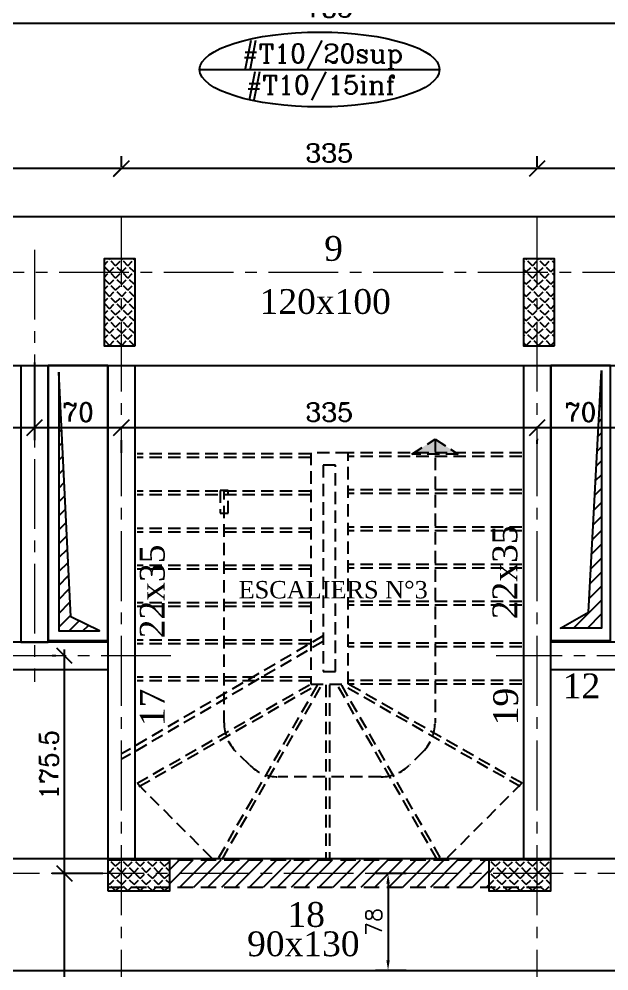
# Model space of a CAD drawing. Header units: millimetres. Extents: x -12479 to 5276, y -30 to 40263.
# Drawn here: x -3703 to -3228, y 32089 to 32856 of the extents above; entities that cross this region are included whole.
import ezdxf
from ezdxf.enums import TextEntityAlignment as Align

# ---------------------------------------------------------------- set-up
doc = ezdxf.new("R2010")
doc.units = ezdxf.units.MM
doc.linetypes.add('AXES2', pattern=[1.125, 0.75, -0.125, 0.125, -0.125])
doc.linetypes.add('DASHED', pattern=[0.75, 0.5, -0.25])
for name, color, linetype in [('AXES', 1, 'AXES2'), ('COFFRAGE', 2, 'Continuous'), ('DESIGNA ACIERS', 3, 'Continuous'), ('escaliers', 1, 'DASHED'), ('GAINES', 2, 'Continuous'), ('HACH', 1, 'Continuous'), ('HACHURE', 1, 'Continuous'), ('POTNAIS', 1, 'Continuous'), ('TITRE', 3, 'Continuous'), ('Titre poutre', 3, 'Continuous')]:
    doc.layers.add(name, color=color, linetype=linetype)
doc.layers.add('COTATIONS', color=1, linetype='Continuous', lineweight=25)
doc.styles.add('ROMANCSABA', font='romanc.shx')
doc.styles.add('ROMANTICSABA', font='romantic.ttf')
doc.styles.add('STANDSABA', font='romans.shx')
doc.dimstyles.new('GENERALE', dxfattribs={"dimtxt": 15, "dimasz": 12.5, "dimexe": 10, "dimexo": 50, "dimgap": 5, "dimtad": 1, "dimdec": 1, "dimrnd": 0.5, "dimdsep": 46, "dimtxsty": 'ROMANCSABA', "dimblk1": 'OBLIQUE', "dimblk2": 'OBLIQUE', "dimsah": 1, "dimcen": 2.5, "dimdle": 5, "dimclrd": 1, "dimclre": 1, "dimclrt": 3, "dimadec": 0, "dimazin": 0, "dimtfac": 1, "dimtdec": 1, "dimtmove": 0, "dimatfit": 3, "dimldrblk": 'OBLIQUE', "dimfxl": 0, "dimtvp": 1, "dimtolj": 1, "dimtzin": 0, "dimarcsym": 0})
doc.dimstyles.new('POTEAUX', dxfattribs={"dimtxt": 13, "dimasz": 8, "dimexe": 10, "dimexo": 20, "dimgap": 5, "dimtad": 1, "dimdec": 1, "dimrnd": 0.5, "dimdsep": 46, "dimtxsty": 'STANDSABA', "dimcen": 2.5, "dimdle": 5, "dimclrd": 1, "dimclre": 1, "dimclrt": 3, "dimadec": 0, "dimazin": 0, "dimtfac": 1, "dimtdec": 1, "dimtmove": 0, "dimatfit": 3, "dimfxl": 0, "dimtvp": 1, "dimtolj": 1, "dimtzin": 0, "dimarcsym": 0})
pattern_1 = [(45, (0, 28000), (-5.61266, 5.61266), [])]
pattern_2 = [(45, (0, 0), (-4.9391409, 4.9391409), [5.08, -1.905]), (135, (0, 0), (-4.9391409, -4.9391409), [5.08, -1.905])]

# ---------------------------------------------------------------- blocks, each defined once
blk = doc.blocks.new('_Oblique')
at = {"color": 0, "linetype": 'ByBlock', "lineweight": -2}
blk.add_line((-0.5, -0.5), (0.5, 0.5), dxfattribs=at)
blk = doc.blocks.new('*D39')
at = {"layer": 'COTATIONS', "color": 1, "linetype": 'ByBlock', "lineweight": -2}
for p, q in [((-3215.68, 32541.57), (-3215.68, 32517.09)), ((-3210.68, 32527.09), (-3290.68, 32527.09)), ((-3285.68, 32514.03), (-3285.68, 32517.09))]:
    blk.add_line(p, q, dxfattribs=at)
at = {"layer": 'Defpoints', "color": 0, "linetype": 'ByBlock'}
for p in [(-3215.68, 32591.57, 0.38), (-3285.68, 32564.03, 0.38), (-3285.68, 32527.09)]:
    blk.add_point(p, dxfattribs=at)
at = {"layer": 'COTATIONS', "color": 1, "linetype": 'ByBlock', "lineweight": -2, "xscale": 12.5, "yscale": 12.5, "zscale": 12.5, "rotation": 180}
blk.add_blockref('_Oblique', (-3285.68, 32527.09), dxfattribs=at)
at = {"layer": 'COTATIONS', "color": 1, "linetype": 'ByBlock', "lineweight": -2, "xscale": 12.5, "yscale": 12.5, "zscale": 12.5}
blk.add_blockref('_Oblique', (-3215.68, 32527.09), dxfattribs=at)
at = {"layer": 'COTATIONS', "color": 3, "linetype": 'ByBlock', "insert": (-3250.68, 32539.59), "char_height": 15, "attachment_point": 5, "style": 'ROMANCSABA'}
blk.add_mtext('\\A1;70', dxfattribs=at)
blk = doc.blocks.new('*D40')
at = {"layer": 'COTATIONS', "color": 1, "linetype": 'ByBlock', "lineweight": -2}
for p, q in [((-3280.68, 32527.09), (-3625.68, 32527.09)), ((-3285.68, 32518.24), (-3285.68, 32517.09)), ((-3620.68, 32506.81), (-3620.68, 32517.09))]:
    blk.add_line(p, q, dxfattribs=at)
at = {"layer": 'Defpoints', "color": 0, "linetype": 'ByBlock'}
for p in [(-3285.68, 32568.24, 0.38), (-3620.68, 32556.81, 0.38), (-3620.68, 32527.09)]:
    blk.add_point(p, dxfattribs=at)
at = {"layer": 'COTATIONS', "color": 1, "linetype": 'ByBlock', "lineweight": -2, "xscale": 12.5, "yscale": 12.5, "zscale": 12.5, "rotation": 180}
blk.add_blockref('_Oblique', (-3620.68, 32527.09), dxfattribs=at)
at = {"layer": 'COTATIONS', "color": 1, "linetype": 'ByBlock', "lineweight": -2, "xscale": 12.5, "yscale": 12.5, "zscale": 12.5}
blk.add_blockref('_Oblique', (-3285.68, 32527.09), dxfattribs=at)
at = {"layer": 'COTATIONS', "color": 3, "linetype": 'ByBlock', "insert": (-3453.18, 32539.59), "char_height": 15, "attachment_point": 5, "style": 'ROMANCSABA'}
blk.add_mtext('\\A1;335', dxfattribs=at)
blk = doc.blocks.new('*D41')
at = {"layer": 'COTATIONS', "color": 1, "linetype": 'ByBlock', "lineweight": -2}
for p, q in [((-3690.68, 32579.66), (-3690.68, 32517.09)), ((-3615.68, 32527.09), (-3695.68, 32527.09)), ((-3620.68, 32511.23), (-3620.68, 32517.09))]:
    blk.add_line(p, q, dxfattribs=at)
at = {"layer": 'Defpoints', "color": 0, "linetype": 'ByBlock'}
for p in [(-3690.68, 32629.66, 0.38), (-3620.68, 32561.23, 0.38), (-3690.68, 32527.09)]:
    blk.add_point(p, dxfattribs=at)
at = {"layer": 'COTATIONS', "color": 1, "linetype": 'ByBlock', "lineweight": -2, "xscale": 12.5, "yscale": 12.5, "zscale": 12.5, "rotation": 180}
blk.add_blockref('_Oblique', (-3690.68, 32527.09), dxfattribs=at)
at = {"layer": 'COTATIONS', "color": 1, "linetype": 'ByBlock', "lineweight": -2, "xscale": 12.5, "yscale": 12.5, "zscale": 12.5}
blk.add_blockref('_Oblique', (-3620.68, 32527.09), dxfattribs=at)
at = {"layer": 'COTATIONS', "color": 3, "linetype": 'ByBlock', "insert": (-3655.68, 32539.59), "char_height": 15, "attachment_point": 5, "style": 'ROMANCSABA'}
blk.add_mtext('\\A1;70', dxfattribs=at)
blk = doc.blocks.new('*D42')
at = {"layer": 'COTATIONS', "color": 1, "linetype": 'ByBlock', "lineweight": -2}
for p, q in [((-3690.68, 32579.66), (-3690.68, 32517.09)), ((-3685.68, 32527.09), (-3850.68, 32527.09)), ((-3845.68, 32519.83), (-3845.68, 32517.09))]:
    blk.add_line(p, q, dxfattribs=at)
at = {"layer": 'Defpoints', "color": 0, "linetype": 'ByBlock'}
for p in [(-3690.68, 32629.66, 0.38), (-3845.68, 32569.83, 0.06), (-3845.68, 32527.09)]:
    blk.add_point(p, dxfattribs=at)
at = {"layer": 'COTATIONS', "color": 1, "linetype": 'ByBlock', "lineweight": -2, "xscale": 12.5, "yscale": 12.5, "zscale": 12.5, "rotation": 180}
blk.add_blockref('_Oblique', (-3845.68, 32527.09), dxfattribs=at)
at = {"layer": 'COTATIONS', "color": 1, "linetype": 'ByBlock', "lineweight": -2, "xscale": 12.5, "yscale": 12.5, "zscale": 12.5}
blk.add_blockref('_Oblique', (-3690.68, 32527.09), dxfattribs=at)
at = {"layer": 'COTATIONS', "color": 3, "linetype": 'ByBlock', "insert": (-3768.18, 32539.59), "char_height": 15, "attachment_point": 5, "style": 'ROMANCSABA'}
blk.add_mtext('\\A1;155', dxfattribs=at)
blk = doc.blocks.new('*D51')
at = {"layer": 'COTATIONS', "color": 1, "linetype": 'ByBlock', "lineweight": -2}
for p, q in [((-3845.68, 32847.44), (-3845.68, 32862.91)), ((-3060.68, 32848.92), (-3060.68, 32862.91)), ((-3055.68, 32852.91), (-3850.68, 32852.91))]:
    blk.add_line(p, q, dxfattribs=at)
at = {"layer": 'Defpoints', "color": 0, "linetype": 'ByBlock'}
for p in [(-3845.68, 32852.91), (-3845.68, 32797.44, 0.02), (-3060.68, 32798.92, 0.02)]:
    blk.add_point(p, dxfattribs=at)
at = {"layer": 'COTATIONS', "color": 1, "linetype": 'ByBlock', "lineweight": -2, "xscale": 12.5, "yscale": 12.5, "zscale": 12.5, "rotation": 180}
blk.add_blockref('_Oblique', (-3845.68, 32852.91), dxfattribs=at)
at = {"layer": 'COTATIONS', "color": 1, "linetype": 'ByBlock', "lineweight": -2, "xscale": 12.5, "yscale": 12.5, "zscale": 12.5}
blk.add_blockref('_Oblique', (-3060.68, 32852.91), dxfattribs=at)
at = {"layer": 'COTATIONS', "color": 3, "linetype": 'ByBlock', "insert": (-3453.18, 32865.41), "char_height": 15, "attachment_point": 5, "style": 'ROMANCSABA'}
blk.add_mtext('\\A1;785', dxfattribs=at)
blk = doc.blocks.new('*D54')
at = {"layer": 'COTATIONS', "color": 1, "linetype": 'ByBlock', "lineweight": -2}
for p, q in [((-3635.72, 32167.69), (-3676.52, 32167.69)), ((-3666.52, 31862.94), (-3666.52, 32172.69)), ((-3696.55, 31867.94), (-3676.52, 31867.94))]:
    blk.add_line(p, q, dxfattribs=at)
at = {"layer": 'Defpoints', "color": 0, "linetype": 'ByBlock'}
for p in [(-3666.52, 32167.69), (-3585.72, 32167.69, 0.38), (-3646.55, 31867.94)]:
    blk.add_point(p, dxfattribs=at)
at = {"layer": 'COTATIONS', "color": 1, "linetype": 'ByBlock', "lineweight": -2, "xscale": 12.5, "yscale": 12.5, "zscale": 12.5}
for p, rotation in [((-3666.52, 32167.69), 90), ((-3666.52, 31867.94), 270)]:
    blk.add_blockref('_Oblique', p, dxfattribs=dict(at, rotation=rotation))
at = {"layer": 'COTATIONS', "color": 3, "linetype": 'ByBlock', "insert": (-3679.02, 32017.82), "char_height": 15, "attachment_point": 5, "rotation": 90, "style": 'ROMANCSABA'}
blk.add_mtext('\\A1;299.5', dxfattribs=at)
blk = doc.blocks.new('*D55')
at = {"layer": 'COTATIONS', "color": 1, "linetype": 'ByBlock', "lineweight": -2}
for p, q in [((-3673.58, 32343.19), (-3676.52, 32343.19)), ((-3666.52, 32162.69), (-3666.52, 32348.19)), ((-3635.72, 32167.69), (-3676.52, 32167.69))]:
    blk.add_line(p, q, dxfattribs=at)
at = {"layer": 'Defpoints', "color": 0, "linetype": 'ByBlock'}
for p in [(-3666.52, 32343.19), (-3623.58, 32343.19, 0.41), (-3585.72, 32167.69, 0.38)]:
    blk.add_point(p, dxfattribs=at)
at = {"layer": 'COTATIONS', "color": 1, "linetype": 'ByBlock', "lineweight": -2, "xscale": 12.5, "yscale": 12.5, "zscale": 12.5}
for p, rotation in [((-3666.52, 32343.19), 90), ((-3666.52, 32167.69), 270)]:
    blk.add_blockref('_Oblique', p, dxfattribs=dict(at, rotation=rotation))
at = {"layer": 'COTATIONS', "color": 3, "linetype": 'ByBlock', "insert": (-3679.02, 32255.44), "char_height": 15, "attachment_point": 5, "rotation": 90, "style": 'ROMANCSABA'}
blk.add_mtext('\\A1;175.5', dxfattribs=at)
blk = doc.blocks.new('*D142')
at = {"layer": 'COTATIONS', "color": 1, "linetype": 'ByBlock', "lineweight": -2}
for p, q in [((-3060.68, 32756.91), (-3060.68, 32725.99)), ((-3285.68, 32737.43), (-3285.68, 32745.99)), ((-3055.68, 32735.99), (-3290.68, 32735.99))]:
    blk.add_line(p, q, dxfattribs=at)
at = {"layer": 'Defpoints', "color": 0, "linetype": 'ByBlock'}
for p in [(-3060.68, 32806.91, 0.36), (-3285.68, 32735.99), (-3285.68, 32687.43, 0.38)]:
    blk.add_point(p, dxfattribs=at)
at = {"layer": 'COTATIONS', "color": 1, "linetype": 'ByBlock', "lineweight": -2, "xscale": 12.5, "yscale": 12.5, "zscale": 12.5, "rotation": 180}
blk.add_blockref('_Oblique', (-3285.68, 32735.99), dxfattribs=at)
at = {"layer": 'COTATIONS', "color": 1, "linetype": 'ByBlock', "lineweight": -2, "xscale": 12.5, "yscale": 12.5, "zscale": 12.5}
blk.add_blockref('_Oblique', (-3060.68, 32735.99), dxfattribs=at)
at = {"layer": 'COTATIONS', "color": 3, "linetype": 'ByBlock', "insert": (-3173.18, 32748.49), "char_height": 15, "attachment_point": 5, "style": 'ROMANCSABA'}
blk.add_mtext('\\A1;225', dxfattribs=at)
blk = doc.blocks.new('*D143')
at = {"layer": 'COTATIONS', "color": 1, "linetype": 'ByBlock', "lineweight": -2}
for p, q in [((-3620.68, 32737.41), (-3620.68, 32745.99)), ((-3285.68, 32737.43), (-3285.68, 32745.99)), ((-3280.68, 32735.99), (-3625.68, 32735.99))]:
    blk.add_line(p, q, dxfattribs=at)
at = {"layer": 'Defpoints', "color": 0, "linetype": 'ByBlock'}
for p in [(-3620.68, 32735.99), (-3620.68, 32687.41, 0.38), (-3285.68, 32687.43, 0.38)]:
    blk.add_point(p, dxfattribs=at)
at = {"layer": 'COTATIONS', "color": 1, "linetype": 'ByBlock', "lineweight": -2, "xscale": 12.5, "yscale": 12.5, "zscale": 12.5, "rotation": 180}
blk.add_blockref('_Oblique', (-3620.68, 32735.99), dxfattribs=at)
at = {"layer": 'COTATIONS', "color": 1, "linetype": 'ByBlock', "lineweight": -2, "xscale": 12.5, "yscale": 12.5, "zscale": 12.5}
blk.add_blockref('_Oblique', (-3285.68, 32735.99), dxfattribs=at)
at = {"layer": 'COTATIONS', "color": 3, "linetype": 'ByBlock', "insert": (-3453.18, 32748.49), "char_height": 15, "attachment_point": 5, "style": 'ROMANCSABA'}
blk.add_mtext('\\A1;335', dxfattribs=at)
blk = doc.blocks.new('*D144')
at = {"layer": 'COTATIONS', "color": 1, "linetype": 'ByBlock', "lineweight": -2}
for p, q in [((-3845.68, 32757.37), (-3845.68, 32725.9)), ((-3620.68, 32737.41), (-3620.68, 32745.9)), ((-3615.68, 32735.9), (-3850.68, 32735.9))]:
    blk.add_line(p, q, dxfattribs=at)
at = {"layer": 'Defpoints', "color": 0, "linetype": 'ByBlock'}
for p in [(-3845.68, 32807.37, 0.36), (-3845.68, 32735.9), (-3620.68, 32687.41, 0.38)]:
    blk.add_point(p, dxfattribs=at)
at = {"layer": 'COTATIONS', "color": 1, "linetype": 'ByBlock', "lineweight": -2, "xscale": 12.5, "yscale": 12.5, "zscale": 12.5, "rotation": 180}
blk.add_blockref('_Oblique', (-3845.68, 32735.9), dxfattribs=at)
at = {"layer": 'COTATIONS', "color": 1, "linetype": 'ByBlock', "lineweight": -2, "xscale": 12.5, "yscale": 12.5, "zscale": 12.5}
blk.add_blockref('_Oblique', (-3620.68, 32735.9), dxfattribs=at)
at = {"layer": 'COTATIONS', "color": 3, "linetype": 'ByBlock', "insert": (-3733.18, 32748.4), "char_height": 15, "attachment_point": 5, "style": 'ROMANCSABA'}
blk.add_mtext('\\A1;225', dxfattribs=at)
blk = doc.blocks.new('*D145')
at = {"layer": 'COTATIONS', "color": 1, "linetype": 'ByBlock', "lineweight": -2}
for p, q in [((-3391.14, 32167.69), (-3415.78, 32167.69)), ((-3405.78, 32159.69), (-3405.78, 32097.69)), ((-3391.14, 32089.69), (-3415.78, 32089.69))]:
    blk.add_line(p, q, dxfattribs=at)
at = {"layer": 'COTATIONS', "color": 1, "linetype": 'ByBlock'}
for points in [[(-3407.11, 32159.69), (-3404.45, 32159.69), (-3405.78, 32167.69)], [(-3407.11, 32097.69), (-3404.45, 32097.69), (-3405.78, 32089.69)]]:
    blk.add_solid(points, dxfattribs=at)
at = {"layer": 'Defpoints', "color": 0, "linetype": 'ByBlock'}
for p in [(-3371.14, 32167.69, 0.38), (-3405.78, 32089.69), (-3371.14, 32089.69)]:
    blk.add_point(p, dxfattribs=at)
at = {"layer": 'COTATIONS', "color": 3, "linetype": 'ByBlock', "insert": (-3417.28, 32128.69), "char_height": 13, "attachment_point": 5, "rotation": 90, "style": 'STANDSABA'}
blk.add_mtext('\\A1;78', dxfattribs=at)

msp = doc.modelspace()

# ---------------------------------------------------------------- hatches: boundary and pattern name
at = {"layer": 'HACH', "linetype": 'ByBlock'}
h = msp.add_hatch(dxfattribs=at)
h.set_pattern_fill('ANSI31', color=1, scale=2.5)
h.set_pattern_definition(pattern_1)
h.paths.add_polyline_path([(-3671.12, 32571.85), (-3671.12, 32363.24), (-3638.24, 32363.24), (-3661.54, 32374.55)])
h = msp.add_hatch(dxfattribs=at)
h.set_pattern_fill('ANSI31', color=1, scale=2.5)
h.set_pattern_definition(pattern_1)
h.paths.add_polyline_path([(-3233.8, 32573.31), (-3233.8, 32365.55), (-3266.77, 32365.55), (-3244.27, 32378.52)])
at = {"layer": 'HACHURE', "linetype": 'ByBlock'}
h = msp.add_hatch(dxfattribs=at)
h.set_pattern_fill('ANSI31', color=256, scale=2.5)
h.paths.add_polyline_path([(-3581.68, 32156.69), (-3324.68, 32156.69), (-3324.68, 32178.69), (-3581.68, 32178.69)])
at = {"layer": 'POTNAIS', "linetype": 'ByBlock'}
h = msp.add_hatch(dxfattribs=at)
h.set_pattern_fill('ANGLE', color=256, angle=45)
h.set_pattern_definition(pattern_2)
h.paths.add_polyline_path([(-3609.68, 32593.19), (-3609.68, 32663.19), (-3634.68, 32663.19), (-3634.68, 32593.19)])
h = msp.add_hatch(dxfattribs=at)
h.set_pattern_fill('ANGLE', color=256, angle=45)
h.set_pattern_definition(pattern_2)
h.paths.add_polyline_path([(-3271.68, 32593.19), (-3271.68, 32663.19), (-3296.68, 32663.19), (-3296.68, 32593.19)])
h = msp.add_hatch(dxfattribs=at)
h.set_pattern_fill('ANGLE', color=256, angle=45)
h.set_pattern_definition(pattern_2)
h.paths.add_polyline_path([(-3631.68, 32153.69), (-3581.68, 32153.69), (-3581.68, 32178.69), (-3631.68, 32178.69)])
h = msp.add_hatch(dxfattribs=at)
h.set_pattern_fill('ANGLE', color=256, angle=45)
h.set_pattern_definition(pattern_2)
h.paths.add_polyline_path([(-3274.68, 32178.69), (-3324.68, 32178.69), (-3324.68, 32153.69), (-3274.68, 32153.69)])

# ---------------------------------------------------------------- linework, layer by layer
at = {"layer": 'AXES', "lineweight": 0, "ltscale": 75}
for p, q in [((-3620.68, 31796.77, 0.38), (-3620.68, 32697.19, 0.38)), ((-3285.68, 31796.77, 0.38), (-3285.68, 32697.19, 0.38)), ((-3690.68, 32670.47, 0.38), (-3690.68, 32322.14, 0.38)), ((-3024, 32652.19, 0.38), (-3882.89, 32652.19, 0.38)), ((-3580.79, 32343.19, 0.41), (-3874.61, 32343.19, 0.41)), ((-3012.46, 32343.19, 0.41), (-3318.77, 32343.19, 0.41)), ((-3011.68, 32167.69, 0.38), (-3894.68, 32167.69, 0.38))]:
    msp.add_line(p, q, dxfattribs=at)
at = {"layer": 'COFFRAGE', "linetype": 'DASHED', "ltscale": 25}
for p, q in [((-3631.68, 32178.69), (-3274.68, 32178.69)), ((-3631.68, 32156.69), (-3274.68, 32156.69))]:
    msp.add_line(p, q, dxfattribs=at)
at = {"layer": 'COFFRAGE'}
for points in [[(-3071.68, 32697.19), (-3834.68, 32697.19)], [(-3834.68, 32577.19), (-3071.68, 32577.19)], [(-3701.68, 32577.19), (-3701.68, 32354.19), (-3679.68, 32354.19), (-3679.68, 32577.19)], [(-3631.68, 32577.19), (-3631.68, 32178.69)], [(-3609.68, 32178.69), (-3609.68, 32577.19)], [(-3296.68, 32577.19), (-3296.68, 32178.69)], [(-3274.68, 32178.69), (-3274.68, 32577.19)], [(-3071.68, 32179.69), (-3834.68, 32179.69)], [(-3834.68, 32089.69), (-3071.68, 32089.69)]]:
    msp.add_lwpolyline(points, dxfattribs=at)
at = {"layer": 'COFFRAGE', "elevation": 0.41}
for points in [[(-3631.68, 32354.19), (-3834.68, 32354.19)], [(-3071.68, 32354.19), (-3274.68, 32354.19)], [(-3834.68, 32332.19), (-3631.68, 32332.19)], [(-3274.68, 32332.19), (-3071.68, 32332.19)]]:
    msp.add_lwpolyline(points, dxfattribs=at)
at = {"layer": 'DESIGNA ACIERS', "color": 3}
msp.add_line((-3557.64, 32815.79), (-3364.25, 32815.79), dxfattribs=at)
msp.add_ellipse((-3460.94, 32815.79), major_axis=(-96.69, 0), ratio=0.311791, dxfattribs=at)
at = {"layer": 'escaliers', "linetype": 'DASHED', "ltscale": 20}
for p, q in [((-3468.05, 32505.94, 0.75), (-3608.05, 32505.94, 0.75)), ((-3468.05, 32502.94, 0.75), (-3608.05, 32502.94, 0.75)), ((-3298.05, 32506.94, 0.75), (-3438.05, 32506.94, 0.75)), ((-3298.05, 32503.94, 0.75), (-3438.05, 32503.94, 0.75)), ((-3298.05, 32503.94, 0.75), (-3438.05, 32503.94, 0.75)), ((-3468.05, 32475.94, 0.75), (-3608.05, 32475.94, 0.75)), ((-3468.05, 32472.94, 0.75), (-3608.05, 32472.94, 0.75)), ((-3298.05, 32476.94, 0.75), (-3438.05, 32476.94, 0.75)), ((-3298.05, 32473.94, 0.75), (-3438.05, 32473.94, 0.75)), ((-3468.05, 32445.94, 0.75), (-3608.05, 32445.94, 0.75)), ((-3468.05, 32442.94, 0.75), (-3608.05, 32442.94, 0.75)), ((-3298.05, 32446.94, 0.75), (-3438.05, 32446.94, 0.75)), ((-3298.05, 32443.94, 0.75), (-3438.05, 32443.94, 0.75)), ((-3468.05, 32415.94, 0.75), (-3608.05, 32415.94, 0.75)), ((-3468.05, 32412.94, 0.75), (-3608.05, 32412.94, 0.75)), ((-3298.05, 32416.94, 0.75), (-3438.05, 32416.94, 0.75)), ((-3298.05, 32413.94, 0.75), (-3438.05, 32413.94, 0.75)), ((-3468.05, 32385.94, 0.75), (-3608.05, 32385.94, 0.75)), ((-3468.05, 32382.94, 0.75), (-3608.05, 32382.94, 0.75)), ((-3298.05, 32386.94, 0.75), (-3438.05, 32386.94, 0.75)), ((-3298.05, 32383.94, 0.75), (-3438.05, 32383.94, 0.75)), ((-3458.05, 32359.27, -0.34), (-3620.51, 32264.19, 0.01)), ((-3458.05, 32354.85, -0.34), (-3620.51, 32259.78, 0.01)), ((-3468.05, 32355.94, 0.75), (-3608.05, 32355.94, 0.75)), ((-3468.05, 32352.94, 0.75), (-3608.05, 32352.94, 0.75)), ((-3298.05, 32353.44, 0.03), (-3438.05, 32353.44, 0.03)), ((-3298.05, 32350.44, 0.03), (-3438.05, 32350.44, 0.03)), ((-3468.05, 32325.94, 0.75), (-3608.05, 32325.94, 0.75)), ((-3468.05, 32325.94, 0.75), (-3608.05, 32325.94, 0.75)), ((-3468.05, 32322.94, 0.75), (-3608.05, 32322.94, 0.75)), ((-3608.05, 32240.44, 0.03), (-3468.05, 32320.44, 0.03)), ((-3542.14, 32180.58, 0.75), (-3462.14, 32320.58, 0.75)), ((-3539.54, 32179.09, 0.75), (-3459.54, 32319.09, 0.75)), ((-3455.94, 32319.94, 0.75), (-3455.94, 32179.94, 0.75)), ((-3452.94, 32319.94, 0.75), (-3452.94, 32179.94, 0.75)), ((-3366.33, 32179.09, 0.75), (-3446.33, 32319.09, 0.75)), ((-3363.73, 32180.58, 0.75), (-3443.73, 32320.58, 0.75)), ((-3298.05, 32323.44, 0.03), (-3438.05, 32323.44, 0.03)), ((-3298.05, 32320.44, 0.03), (-3438.05, 32320.44, 0.03)), ((-3298.05, 32320.44, 0.03), (-3438.05, 32320.44, 0.03)), ((-3297.82, 32240.44, 0.03), (-3437.82, 32320.44, 0.03)), ((-3606.56, 32237.84, 0.03), (-3466.56, 32317.84, 0.03)), ((-3299.31, 32237.84, 0.03), (-3439.31, 32317.84, 0.03)), ((-3608.05, 32240.44, 0.03), (-3548.05, 32180.44, 0.03)), ((-3298.05, 32240.44, 0.03), (-3358.05, 32180.44, 0.03))]:
    msp.add_line(p, q, dxfattribs=at)
at = {"layer": 'escaliers', "linetype": 'DASHED', "ltscale": 20, "elevation": 0.03}
msp.add_lwpolyline([(-3367.93, 32517.88), (-3367.93, 32289.23, -0.198912), (-3377.5, 32266.12), (-3388.36, 32255.26, -0.198912), (-3411.46, 32245.69), (-3494.39, 32245.69, -0.198912), (-3517.5, 32255.26), (-3528.36, 32266.12, -0.198912), (-3537.93, 32289.23), (-3537.77, 32476.49)], format="xyb", dxfattribs=at)
msp.add_lwpolyline([(-3367.93, 32517.88), (-3349.28, 32505.7), (-3386.64, 32505.7), (-3367.93, 32517.88)], dxfattribs=at)
at = {"layer": 'escaliers', "linetype": 'DASHED', "ltscale": 20}
for points, elevation in [([(-3438.05, 32506.94), (-3468.05, 32506.94), (-3468.05, 32320.44), (-3438.05, 32320.44)], -0.34), ([(-3448.05, 32496.94), (-3458.05, 32496.94), (-3458.05, 32330.44), (-3448.05, 32330.44)], -0.34), ([(-3534.57, 32476.49), (-3540.98, 32476.49), (-3540.98, 32458.21), (-3534.57, 32458.21)], -0.35)]:
    msp.add_lwpolyline(points, close=True, dxfattribs=dict(at, elevation=elevation))
msp.add_solid([(-3386.64, 32505.7, 0.03), (-3367.93, 32517.88, 0.03), (-3349.28, 32505.7, 0.03), (-3367.93, 32517.88, 0.03)], dxfattribs=at)
at = {"layer": 'GAINES', "linetype": 'ByBlock', "elevation": 0.41}
for points in [[(-3631.68, 32577.19), (-3679.68, 32577.19), (-3679.68, 32355.69), (-3631.68, 32355.69)], [(-3274.68, 32355.69), (-3226.68, 32355.69), (-3226.68, 32577.19), (-3274.68, 32577.19)]]:
    msp.add_lwpolyline(points, close=True, dxfattribs=at)
at = {"layer": 'GAINES', "color": 1, "linetype": 'ByBlock'}
for points in [[(-3671.12, 32571.85), (-3671.12, 32363.24), (-3638.24, 32363.24), (-3661.54, 32374.55), (-3671.12, 32571.85)], [(-3233.8, 32573.31), (-3233.8, 32365.55), (-3266.77, 32365.55), (-3244.27, 32378.52), (-3233.8, 32573.31)]]:
    msp.add_lwpolyline(points, dxfattribs=at)
at = {"layer": 'POTNAIS'}
for points in [[(-3609.68, 32593.19), (-3609.68, 32663.19), (-3634.68, 32663.19), (-3634.68, 32593.19), (-3609.68, 32593.19)], [(-3271.68, 32593.19), (-3271.68, 32663.19), (-3296.68, 32663.19), (-3296.68, 32593.19), (-3271.68, 32593.19)]]:
    msp.add_lwpolyline(points, close=True, dxfattribs=at)
at = {"layer": 'POTNAIS', "color": 1}
for points in [[(-3631.68, 32153.69), (-3581.68, 32153.69), (-3581.68, 32178.69), (-3631.68, 32178.69), (-3631.68, 32153.69)], [(-3274.68, 32178.69), (-3324.68, 32178.69), (-3324.68, 32153.69), (-3274.68, 32153.69), (-3274.68, 32178.69)]]:
    msp.add_lwpolyline(points, close=True, dxfattribs=at)

# ---------------------------------------------------------------- texts
at = {"layer": 'DESIGNA ACIERS', "color": 3, "style": 'ROMANCSABA'}
for s, p in [('#T10/20sup', (-3458.48, 32836.29)), ('#T10/15inf', (-3459.9, 32811.02))]:
    msp.add_text(s, height=15, dxfattribs=at).set_placement(p, align=Align.TOP_CENTER)
at = {"layer": 'TITRE', "style": 'ROMANTICSABA'}
msp.add_text('ESCALIERS N°3', height=14, dxfattribs=at).set_placement((-3526.19, 32389.53, -0.34))
at = {"layer": 'Titre poutre', "style": 'ROMANTICSABA'}
for s, p in [('9', (-3449.67, 32661.61)), ('120x100', (-3456.41, 32618.8)), ('12', (-3249.91, 32308.98)), ('18', (-3471.74, 32124.72)), ('90x130', (-3474.06, 32101.09))]:
    msp.add_text(s, height=20, dxfattribs=at).set_placement(p, align=Align.CENTER)
for s, rotation, p in [('22x35', 90, (-3301.69, 32410.51, 0.72)), ('22x35', 89.99998, (-3585.82, 32395.11)), ('17', 89.99998, (-3585.76, 32301.61)), ('19', 90, (-3301.1, 32302.31))]:
    msp.add_text(s, height=20, rotation=rotation, dxfattribs=at).set_placement(p, align=Align.CENTER)

# ---------------------------------------------------------------- dimensions: what is measured, and where the dimension line sits
at = {"layer": 'COTATIONS', "linetype": 'ByBlock'}
dim = msp.add_linear_dim(base=(-3845.68, 32852.91), p1=(-3060.68, 32798.92, 0.02), p2=(-3845.68, 32797.44, 0.02), dimstyle='GENERALE', dxfattribs=at)
dim.commit()
dim.dimension.update_dxf_attribs({"geometry": '*D51', "text_midpoint": (-3453.18, 32865.41)})
for base, p1, p2, picture, middle in [((-3845.68, 32735.9), (-3620.68, 32687.41, 0.38), (-3845.68, 32807.37, 0.36), '*D144', (-3733.18, 32748.4)), ((-3285.68, 32735.99), (-3060.68, 32806.91, 0.36), (-3285.68, 32687.43, 0.38), '*D142', (-3173.18, 32748.49)), ((-3620.68, 32735.99), (-3285.68, 32687.43, 0.38), (-3620.68, 32687.41, 0.38), '*D143', (-3453.18, 32748.49)), ((-3845.68, 32527.09), (-3690.68, 32629.66, 0.38), (-3845.68, 32569.83, 0.06), '*D42', (-3768.18, 32539.59)), ((-3690.68, 32527.09), (-3620.68, 32561.23, 0.38), (-3690.68, 32629.66, 0.38), '*D41', (-3655.68, 32539.59)), ((-3285.68, 32527.09), (-3215.68, 32591.57, 0.38), (-3285.68, 32564.03, 0.38), '*D39', (-3250.68, 32539.59)), ((-3620.68, 32527.09), (-3285.68, 32568.24, 0.38), (-3620.68, 32556.81, 0.38), '*D40', (-3453.18, 32539.59))]:
    dim = msp.add_linear_dim(base=base, p1=p1, p2=p2, dimstyle='GENERALE', override={"dimtmove": 1}, dxfattribs=at)
    dim.commit()
    dim.dimension.update_dxf_attribs({"geometry": picture, "text_midpoint": middle})
for base, p1, p2, picture, middle in [((-3666.52, 32343.19), (-3585.72, 32167.69, 0.38), (-3623.58, 32343.19, 0.41), '*D55', (-3679.02, 32255.44)), ((-3666.5165, 32167.6916), (-3646.546, 31867.9417), (-3585.7201, 32167.6916, 0.3786), '*D54', (-3679.0165, 32017.8166))]:
    dim = msp.add_linear_dim(base=base, p1=p1, p2=p2, angle=90, dimstyle='GENERALE', override={"dimtmove": 1}, dxfattribs=at)
    dim.commit()
    dim.dimension.update_dxf_attribs({"geometry": picture, "text_midpoint": middle})
dim = msp.add_linear_dim(base=(-3405.78, 32089.69), p1=(-3371.14, 32167.69, 0.38), p2=(-3371.14, 32089.69), angle=90, dimstyle='POTEAUX', dxfattribs=at)
dim.commit()
dim.dimension.update_dxf_attribs({"geometry": '*D145', "text_midpoint": (-3417.28, 32128.69)})

doc.saveas('drawing.dxf')
